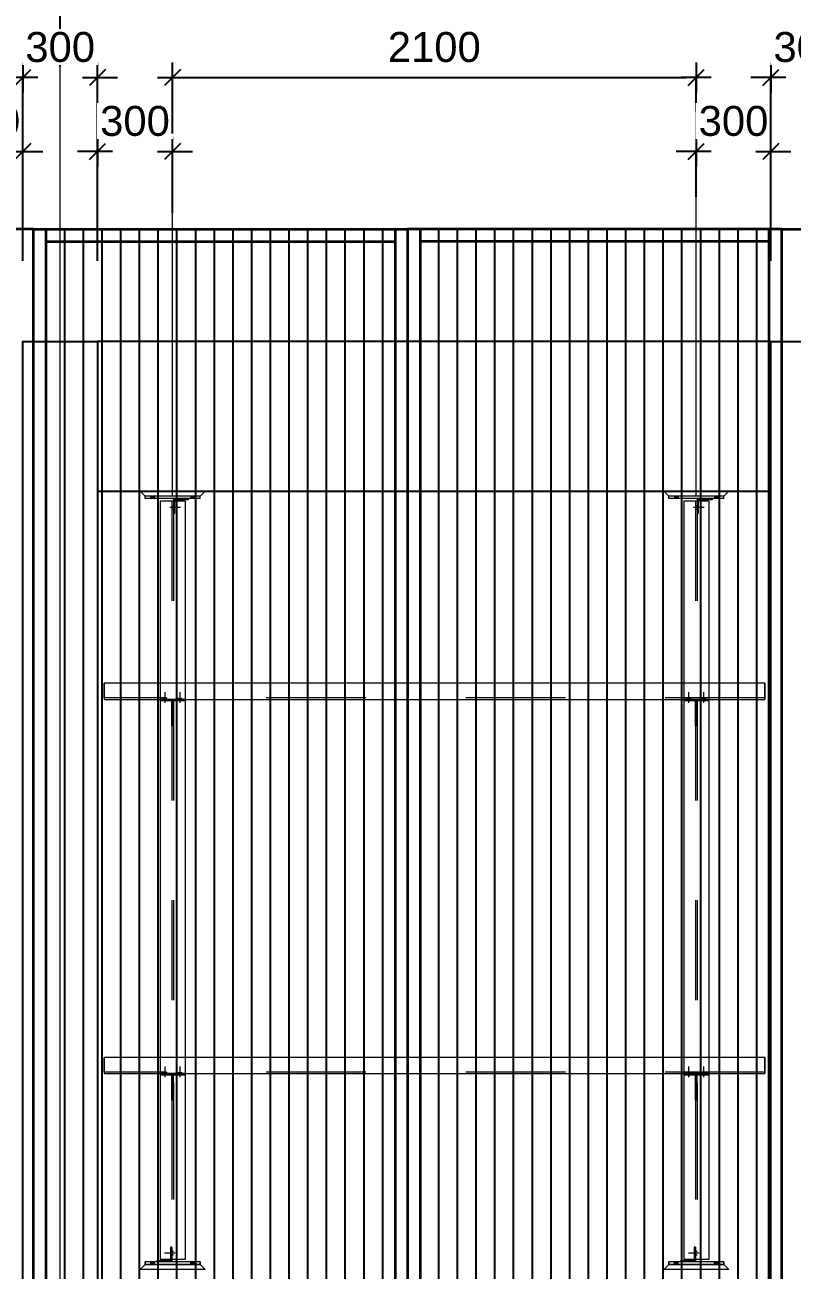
# Model space of a CAD drawing. Header units: millimetres. Extents: x 652937 to 1670132, y 1473552 to 2851037.
# Drawn here: x 663462.441 to 663465.518, y 1524564.286 to 1524569.277 of the extents above; entities that cross this region are included whole.
import ezdxf

# ---------------------------------------------------------------- set-up
doc = ezdxf.new("R2010")
doc.units = ezdxf.units.MM
for name, pattern in [('Grid Line', [22.225, 12.7, -3.175, 3.175, -3.175]), ('HIDDEN', [0.375, 0.25, -0.125]), ('XKITLINE00', [0]), ('XKITLINE02', [4, 2, -2])]:
    doc.linetypes.add(name, pattern=pattern)
doc.layers.add('000 - 0_HIDE_OBJ_FRAMING_DEF_SUB', color=7, linetype='Continuous', plot=False)
for name, color, linetype, lineweight in [('A-GENM', 7, 'Continuous', 9), ('Bolt', 7, 'Continuous', 0), ('Part', 7, 'Continuous', 0), ('Z-030-M_GRID', 7, 'Continuous', 9)]:
    doc.layers.add(name, color=color, linetype=linetype, lineweight=lineweight)
doc.layers.add('S-DIM', color=7, linetype='Continuous')
doc.styles.add('Arial', font='arial.ttf')
doc.dimstyles.new('Dim 40 - Cen', dxfattribs={"dimscale": 0.04, "dimtxt": 3, "dimasz": 1, "dimexe": 0, "dimexo": 1, "dimgap": 1.5, "dimtad": 1, "dimdec": 0, "dimlfac": 1000, "dimzin": 1, "dimdsep": 46, "dimtxsty": 'Arial', "dimblk": 'CEN1', "dimcen": 0.09, "dimclrd": 7, "dimclre": 7, "dimclrt": 7, "dimadec": 0, "dimazin": 0, "dimtfac": 1, "dimtdec": 0, "dimtix": 1, "dimtofl": 0, "dimtmove": 2, "dimatfit": 3, "dimfxl": 1, "dimtfill": 1, "dimtolj": 1, "dimtzin": 0, "dimarcsym": 1})
doc.dimstyles.new('Dim 40 - End', dxfattribs={"dimscale": 0.04, "dimtxt": 3, "dimasz": 1, "dimexe": 0, "dimexo": 2.5, "dimgap": 1.5, "dimtad": 1, "dimdec": 0, "dimlfac": 1000, "dimzin": 1, "dimdsep": 46, "dimtxsty": 'Arial', "dimblk": 'END', "dimcen": 0.09, "dimclrd": 7, "dimclre": 7, "dimclrt": 7, "dimadec": 0, "dimazin": 0, "dimtfac": 1, "dimtdec": 0, "dimtix": 1, "dimtofl": 0, "dimtmove": 2, "dimatfit": 3, "dimfxl": 1, "dimtfill": 1, "dimtfillclr": 256, "dimtolj": 1, "dimtzin": 0, "dimarcsym": 0})

# ---------------------------------------------------------------- blocks, each defined once
blk = doc.blocks.new('GM_Louver Grill Vertical Z1 - Z Profile-V69-ENT 3 ELE-1 Sheet')
at = {"layer": '000 - 0_HIDE_OBJ_FRAMING_DEF_SUB', "color": 7}
blk.add_line((1605284.3, 105925), (1605284.3, 114870), dxfattribs=at)
blk = doc.blocks.new('E1')
at = {"layer": '000 - 0_HIDE_OBJ_FRAMING_DEF_SUB', "color": 7, "lineweight": 35}
for p, q in [((1604009.3, 105925), (1604009.3, 114870)), ((1605409.3, 114870), (1605409.3, 105925)), ((1605509.3, 114870), (1605509.3, 105925)), ((1606909.3, 105925), (1606909.3, 114870)), ((1604009.3, 114820), (1605409.3, 114820)), ((1606909.3, 114820), (1605509.3, 114820))]:
    blk.add_line(p, q, dxfattribs=at)
for points in [[(1603959.3, 114870), (1602459.3, 114870), (1602459.3, 105925), (1603959.3, 105925)], [(1603959.3, 114870), (1605459.3, 114870), (1605459.3, 105925), (1603959.3, 105925)], [(1606959.3, 114870), (1605459.3, 114870), (1605459.3, 105925), (1606959.3, 105925)], [(1606959.3, 114870), (1608459.3, 114870), (1608459.3, 105925), (1606959.3, 105925)]]:
    blk.add_lwpolyline(points, close=True, dxfattribs=at)
at = {"layer": 'A-GENM', "color": 7}
for p in [(-1200, 0), (-1125, 0), (-1050, 0), (-975, 0), (-900, 0), (-825, 0), (-750, 0), (-675, 0), (-600, 0), (-525, 0), (-450, 0), (-375, 0), (-300, 0), (-225, 0), (-150, 0), (-75, 0), (0, 0), (75, 0), (300, 0), (375, 0), (450, 0), (525, 0), (600, 0), (675, 0), (750, 0), (825, 0), (900, 0), (975, 0), (1050, 0), (1125, 0), (1200, 0), (1275, 0), (1350, 0), (1425, 0), (1500, 0), (1575, 0)]:
    blk.add_blockref('GM_Louver Grill Vertical Z1 - Z Profile-V69-ENT 3 ELE-1 Sheet', p, dxfattribs=at)
blk = doc.blocks.new('CEN1')
at = {"color": 7}
for p, q in [((0, 1.5), (0, -1.5)), ((1.5, 0), (-1.5, 0))]:
    blk.add_line(p, q, dxfattribs=at)
blk.add_circle((0, 0), 0.75, dxfattribs=at)
blk = doc.blocks.new('*D216')
at = {"color": 7, "lineweight": -2, "transparency": 16777216}
for p, q in [((663460.528, 1524569.1103), (663460.528, 1524569.4176)), ((663460.568, 1524569.4176), (663462.543, 1524569.4176)), ((663462.583, 1524569.1103), (663462.583, 1524569.4176))]:
    blk.add_line(p, q, dxfattribs=at)
at = {"layer": 'Defpoints', "color": 7, "transparency": 16777216}
for p in [(663462.583, 1524569.4176), (663460.528, 1524569.0703), (663462.583, 1524569.0703)]:
    blk.add_point(p, dxfattribs=at)
at = {"color": 7, "lineweight": -2, "transparency": 16777216, "xscale": 0.04, "yscale": 0.04, "zscale": 0.04, "rotation": 180}
blk.add_blockref('CEN1', (663460.528, 1524569.4176), dxfattribs=at)
at = {"color": 7, "lineweight": -2, "transparency": 16777216, "xscale": 0.04, "yscale": 0.04, "zscale": 0.04}
blk.add_blockref('CEN1', (663462.583, 1524569.4176), dxfattribs=at)
at = {"color": 7, "transparency": 16777216, "insert": (663461.5555, 1524569.5389), "char_height": 0.12, "attachment_point": 5, "style": 'Arial', "bg_fill": 3, "box_fill_scale": 1.1, "bg_fill_color": 256, "bg_fill_true_color": 13158600, "bg_fill_transparency": 0}
blk.add_mtext('\\A1;2055', dxfattribs=at)
blk = doc.blocks.new('*D217')
at = {"color": 7, "lineweight": -2, "transparency": 16777216}
for p, q in [((663462.583, 1524569.1103), (663462.583, 1524569.4176)), ((663462.623, 1524569.4176), (663465.543, 1524569.4176)), ((663465.583, 1524569.1562), (663465.583, 1524569.4176))]:
    blk.add_line(p, q, dxfattribs=at)
at = {"layer": 'Defpoints', "color": 7, "transparency": 16777216}
for p in [(663465.583, 1524569.4176), (663465.583, 1524569.1162), (663462.583, 1524569.0703)]:
    blk.add_point(p, dxfattribs=at)
at = {"color": 7, "lineweight": -2, "transparency": 16777216, "xscale": 0.04, "yscale": 0.04, "zscale": 0.04, "rotation": 180}
blk.add_blockref('CEN1', (663462.583, 1524569.4176), dxfattribs=at)
at = {"color": 7, "lineweight": -2, "transparency": 16777216, "xscale": 0.04, "yscale": 0.04, "zscale": 0.04}
blk.add_blockref('CEN1', (663465.583, 1524569.4176), dxfattribs=at)
at = {"color": 7, "transparency": 16777216, "insert": (663464.083, 1524569.5389), "char_height": 0.12, "attachment_point": 5, "style": 'Arial', "bg_fill": 3, "box_fill_scale": 1.1, "bg_fill_color": 256, "bg_fill_true_color": 13158600, "bg_fill_transparency": 0}
blk.add_mtext('\\A1;3000', dxfattribs=at)
blk = doc.blocks.new('END')
at = {"color": 7}
for p, q in [((0, 1.5), (0, -1.5)), ((1.5, 0), (-1.5, 0)), ((-0.8, -0.8), (0.8, 0.8))]:
    blk.add_line(p, q, dxfattribs=at)
blk = doc.blocks.new('*D238')
at = {"layer": 'Defpoints', "color": 7, "transparency": 16777216}
for p in [(663462.433, 1524568.7696), (663462.133, 1524568.606), (663462.433, 1524568.2311)]:
    blk.add_point(p, dxfattribs=at)
at = {"layer": 'S-DIM', "color": 7, "lineweight": -2, "transparency": 16777216}
for p, q in [((663462.093, 1524568.7696), (663462.053, 1524568.7696)), ((663462.133, 1524568.706), (663462.133, 1524568.7696)), ((663462.433, 1524568.3311), (663462.433, 1524568.7696)), ((663462.473, 1524568.7696), (663462.513, 1524568.7696))]:
    blk.add_line(p, q, dxfattribs=at)
at = {"layer": 'S-DIM', "color": 7, "lineweight": -2, "transparency": 16777216, "xscale": 0.04, "yscale": 0.04, "zscale": 0.04}
blk.add_blockref('END', (663462.133, 1524568.7696), dxfattribs=at)
at = {"layer": 'S-DIM', "color": 7, "lineweight": -2, "transparency": 16777216, "xscale": 0.04, "yscale": 0.04, "zscale": 0.04, "rotation": 180}
blk.add_blockref('END', (663462.433, 1524568.7696), dxfattribs=at)
at = {"layer": 'S-DIM', "color": 7, "transparency": 16777216, "insert": (663462.283, 1524568.8909), "char_height": 0.12, "attachment_point": 5, "style": 'Arial', "bg_fill": 3, "box_fill_scale": 1.1, "bg_fill_color": 256, "bg_fill_true_color": 13158600, "bg_fill_transparency": 0}
blk.add_mtext('\\A1;300', dxfattribs=at)
blk = doc.blocks.new('*D239')
at = {"layer": 'Defpoints', "color": 7, "transparency": 16777216}
for p in [(663462.733, 1524569.0659), (663462.433, 1524568.5273), (663462.733, 1524568.5273)]:
    blk.add_point(p, dxfattribs=at)
at = {"layer": 'S-DIM', "color": 7, "lineweight": -2, "transparency": 16777216}
for p, q in [((663462.393, 1524569.0659), (663462.353, 1524569.0659)), ((663462.433, 1524568.6273), (663462.433, 1524569.0659)), ((663462.733, 1524568.6273), (663462.733, 1524569.0659)), ((663462.773, 1524569.0659), (663462.813, 1524569.0659))]:
    blk.add_line(p, q, dxfattribs=at)
at = {"layer": 'S-DIM', "color": 7, "lineweight": -2, "transparency": 16777216, "xscale": 0.04, "yscale": 0.04, "zscale": 0.04}
blk.add_blockref('END', (663462.433, 1524569.0659), dxfattribs=at)
at = {"layer": 'S-DIM', "color": 7, "lineweight": -2, "transparency": 16777216, "xscale": 0.04, "yscale": 0.04, "zscale": 0.04, "rotation": 180}
blk.add_blockref('END', (663462.733, 1524569.0659), dxfattribs=at)
at = {"layer": 'S-DIM', "color": 7, "transparency": 16777216, "insert": (663462.583, 1524569.1872), "char_height": 0.12, "attachment_point": 5, "style": 'Arial', "bg_fill": 3, "box_fill_scale": 1.1, "bg_fill_color": 256, "bg_fill_true_color": 13158600, "bg_fill_transparency": 0}
blk.add_mtext('\\A1;300', dxfattribs=at)
blk = doc.blocks.new('*D240')
at = {"layer": 'Defpoints', "color": 7, "transparency": 16777216}
for p in [(663463.033, 1524568.7696), (663463.033, 1524568.4237), (663462.733, 1524568.2311)]:
    blk.add_point(p, dxfattribs=at)
at = {"layer": 'S-DIM', "color": 7, "lineweight": -2, "transparency": 16777216}
for p, q in [((663462.693, 1524568.7696), (663462.653, 1524568.7696)), ((663462.733, 1524568.3311), (663462.733, 1524568.7696)), ((663463.033, 1524568.5237), (663463.033, 1524568.7696)), ((663463.073, 1524568.7696), (663463.113, 1524568.7696))]:
    blk.add_line(p, q, dxfattribs=at)
at = {"layer": 'S-DIM', "color": 7, "lineweight": -2, "transparency": 16777216, "xscale": 0.04, "yscale": 0.04, "zscale": 0.04}
blk.add_blockref('END', (663462.733, 1524568.7696), dxfattribs=at)
at = {"layer": 'S-DIM', "color": 7, "lineweight": -2, "transparency": 16777216, "xscale": 0.04, "yscale": 0.04, "zscale": 0.04, "rotation": 180}
blk.add_blockref('END', (663463.033, 1524568.7696), dxfattribs=at)
at = {"layer": 'S-DIM', "color": 7, "transparency": 16777216, "insert": (663462.883, 1524568.8909), "char_height": 0.12, "attachment_point": 5, "style": 'Arial', "bg_fill": 3, "box_fill_scale": 1.1, "bg_fill_color": 256, "bg_fill_true_color": 13158600, "bg_fill_transparency": 0}
blk.add_mtext('\\A1;300', dxfattribs=at)
blk = doc.blocks.new('*D241')
at = {"layer": 'Defpoints', "color": 7, "transparency": 16777216}
for p in [(663465.133, 1524569.0659), (663465.133, 1524568.8288), (663463.033, 1524568.741)]:
    blk.add_point(p, dxfattribs=at)
at = {"layer": 'S-DIM', "color": 7, "lineweight": -2, "transparency": 16777216}
for p, q in [((663463.033, 1524568.841), (663463.033, 1524569.0659)), ((663463.073, 1524569.0659), (663465.093, 1524569.0659)), ((663465.133, 1524568.9288), (663465.133, 1524569.0659))]:
    blk.add_line(p, q, dxfattribs=at)
at = {"layer": 'S-DIM', "color": 7, "lineweight": -2, "transparency": 16777216, "xscale": 0.04, "yscale": 0.04, "zscale": 0.04, "rotation": 180}
blk.add_blockref('END', (663463.033, 1524569.0659), dxfattribs=at)
at = {"layer": 'S-DIM', "color": 7, "lineweight": -2, "transparency": 16777216, "xscale": 0.04, "yscale": 0.04, "zscale": 0.04}
blk.add_blockref('END', (663465.133, 1524569.0659), dxfattribs=at)
at = {"layer": 'S-DIM', "color": 7, "transparency": 16777216, "insert": (663464.083, 1524569.1871), "char_height": 0.12, "attachment_point": 5, "style": 'Arial', "bg_fill": 3, "box_fill_scale": 1.1, "bg_fill_color": 256, "bg_fill_true_color": 13158600, "bg_fill_transparency": 0}
blk.add_mtext('\\A1;2100', dxfattribs=at)
blk = doc.blocks.new('*D242')
at = {"layer": 'Defpoints', "color": 7, "transparency": 16777216}
for p in [(663465.433, 1524568.7696), (663465.133, 1524568.4868), (663465.433, 1524568.2311)]:
    blk.add_point(p, dxfattribs=at)
at = {"layer": 'S-DIM', "color": 7, "lineweight": -2, "transparency": 16777216}
for p, q in [((663465.093, 1524568.7696), (663465.053, 1524568.7696)), ((663465.133, 1524568.5868), (663465.133, 1524568.7696)), ((663465.433, 1524568.3311), (663465.433, 1524568.7696)), ((663465.473, 1524568.7696), (663465.513, 1524568.7696))]:
    blk.add_line(p, q, dxfattribs=at)
at = {"layer": 'S-DIM', "color": 7, "lineweight": -2, "transparency": 16777216, "xscale": 0.04, "yscale": 0.04, "zscale": 0.04}
blk.add_blockref('END', (663465.133, 1524568.7696), dxfattribs=at)
at = {"layer": 'S-DIM', "color": 7, "lineweight": -2, "transparency": 16777216, "xscale": 0.04, "yscale": 0.04, "zscale": 0.04, "rotation": 180}
blk.add_blockref('END', (663465.433, 1524568.7696), dxfattribs=at)
at = {"layer": 'S-DIM', "color": 7, "transparency": 16777216, "insert": (663465.283, 1524568.8909), "char_height": 0.12, "attachment_point": 5, "style": 'Arial', "bg_fill": 3, "box_fill_scale": 1.1, "bg_fill_color": 256, "bg_fill_true_color": 13158600, "bg_fill_transparency": 0}
blk.add_mtext('\\A1;300', dxfattribs=at)
blk = doc.blocks.new('*D243')
at = {"layer": 'Defpoints', "color": 7, "transparency": 16777216}
for p in [(663465.733, 1524569.0659), (663465.433, 1524568.5273), (663465.733, 1524568.5273)]:
    blk.add_point(p, dxfattribs=at)
at = {"layer": 'S-DIM', "color": 7, "lineweight": -2, "transparency": 16777216}
for p, q in [((663465.393, 1524569.0659), (663465.353, 1524569.0659)), ((663465.433, 1524568.6273), (663465.433, 1524569.0659)), ((663465.733, 1524568.6273), (663465.733, 1524569.0659)), ((663465.773, 1524569.0659), (663465.813, 1524569.0659))]:
    blk.add_line(p, q, dxfattribs=at)
at = {"layer": 'S-DIM', "color": 7, "lineweight": -2, "transparency": 16777216, "xscale": 0.04, "yscale": 0.04, "zscale": 0.04}
blk.add_blockref('END', (663465.433, 1524569.0659), dxfattribs=at)
at = {"layer": 'S-DIM', "color": 7, "lineweight": -2, "transparency": 16777216, "xscale": 0.04, "yscale": 0.04, "zscale": 0.04, "rotation": 180}
blk.add_blockref('END', (663465.733, 1524569.0659), dxfattribs=at)
at = {"layer": 'S-DIM', "color": 7, "transparency": 16777216, "insert": (663465.583, 1524569.1872), "char_height": 0.12, "attachment_point": 5, "style": 'Arial', "bg_fill": 3, "box_fill_scale": 1.1, "bg_fill_color": 256, "bg_fill_true_color": 13158600, "bg_fill_transparency": 0}
blk.add_mtext('\\A1;300', dxfattribs=at)
blk = doc.blocks.new('*A18862956')
at = {"layer": 'Part', "color": 7, "linetype": 'XKITLINE00', "lineweight": 0}
for p, q in [((20.127148, 63), (20.227179, 62.9)), ((20.227349, 62.9), (20.12738, 63)), ((21.327349, 62.9), (20.227179, 62.9)), ((21.42738, 63), (21.327349, 62.9))]:
    blk.add_line(p, q, dxfattribs=at)
at = {"layer": 'Part', "color": 7, "linetype": 'XKITLINE02', "lineweight": 0}
for p, q in [((20.12738, 63), (20.127148, 63)), ((20.127148, 63), (21.42738, 63)), ((21.327179, 62.9), (21.427148, 63)), ((21.327349, 62.9), (21.327179, 62.9))]:
    blk.add_line(p, q, dxfattribs=at)
blk = doc.blocks.new('*A18872957')
at = {"layer": 'Bolt', "color": 7, "linetype": 'XKITLINE02', "lineweight": 0}
for p, q in [((20.722664, 62.675), (20.937264, 62.675)), ((20.762253, 62.64), (20.792253, 62.64)), ((20.762275, 62.71), (20.792275, 62.71)), ((20.792234, 62.64), (20.817234, 62.64)), ((20.792294, 62.71), (20.817294, 62.71))]:
    blk.add_line(p, q, dxfattribs=at)
blk = doc.blocks.new('*A18882958')
at = {"layer": 'Part', "color": 7, "linetype": 'XKITLINE00', "lineweight": 0}
for p, q in [((20.227179, 62.85), (20.227179, 62.9)), ((21.327349, 62.9), (20.227179, 62.9)), ((20.227349, 62.85), (20.227349, 62.9)), ((21.327349, 62.85), (21.327349, 62.9)), ((21.327349, 62.85), (20.227179, 62.85))]:
    blk.add_line(p, q, dxfattribs=at)
at = {"layer": 'Part', "color": 7, "linetype": 'XKITLINE02', "lineweight": 0}
blk.add_line((21.327179, 62.85), (21.327179, 62.9), dxfattribs=at)
blk = doc.blocks.new('*A18892959')
at = {"layer": 'Part', "color": 7, "linetype": 'XKITLINE00', "lineweight": 0}
for p, q in [((20.792217, 62.85), (20.792217, 62.8)), ((20.79231, 62.85), (20.79231, 62.8)), ((20.81731, 62.825), (20.81731, 62.8)), ((21.09231, 62.825), (20.81731, 62.825)), ((21.09231, 62.825), (21.09231, 62.85))]:
    blk.add_line(p, q, dxfattribs=at)
at = {"layer": 'Part', "color": 7, "linetype": 'XKITLINE02', "lineweight": 0}
for p, q in [((21.09231, 62.85), (20.792217, 62.85)), ((20.792217, 62.8), (20.792217, 62.55)), ((20.79231, 62.8), (20.79231, 62.55)), ((20.81731, 62.825), (20.817217, 62.825)), ((20.817217, 62.825), (20.817217, 62.55)), ((20.81731, 62.825), (20.817217, 62.825)), ((20.81731, 62.8), (20.81731, 62.55)), ((21.092217, 62.85), (21.092217, 62.825)), ((20.81731, 62.55), (20.792217, 62.55))]:
    blk.add_line(p, q, dxfattribs=at)
blk = doc.blocks.new('*A18902960')
at = {"layer": 'Bolt'}
for points in [[(20.412, 62.9), (20.412, 62.85), (20.342, 62.85), (20.342, 62.9)], [(21.212, 62.9), (21.212, 62.85), (21.142, 62.85), (21.142, 62.9)]]:
    blk.add_hatch(color=7, dxfattribs=at).paths.add_polyline_path(points, flags=17)
at = {"layer": 'Bolt', "color": 7, "linetype": 'XKITLINE00', "lineweight": 0}
for p, q in [((20.342, 62.9), (20.342, 62.85)), ((20.377, 62.9), (20.377, 62.85)), ((20.412, 62.9), (20.412, 62.85)), ((21.142, 62.9), (21.142, 62.85)), ((21.177, 62.9), (21.177, 62.85)), ((21.212, 62.9), (21.212, 62.85))]:
    blk.add_line(p, q, dxfattribs=at)
blk = doc.blocks.new('*A18912961')
at = {"layer": 'Part', "color": 7, "linetype": 'XKITLINE00', "lineweight": 0}
for p, q in [((20.527349, 58.825), (20.527349, 58.795)), ((20.527349, 58.795), (20.527535, 58.795)), ((21.027535, 58.795), (20.527349, 58.795)), ((20.527535, 58.825), (20.527535, 58.795)), ((21.027535, 58.795), (21.027535, 58.825))]:
    blk.add_line(p, q, dxfattribs=at)
at = {"layer": 'Part', "color": 7, "linetype": 'XKITLINE02', "lineweight": 0}
for p, q in [((21.027535, 58.825), (20.527349, 58.825)), ((21.027349, 58.825), (21.027535, 58.825)), ((21.027349, 58.825), (21.027349, 58.795)), ((21.027349, 58.795), (21.027535, 58.795))]:
    blk.add_line(p, q, dxfattribs=at)
blk = doc.blocks.new('*A18922962')
at = {"layer": 'Bolt'}
for points in [[(20.592, 58.825), (20.592, 58.855), (20.662, 58.855), (20.662, 58.825)], [(20.592, 58.795), (20.592, 58.825), (20.662, 58.825), (20.662, 58.795)], [(20.892, 58.825), (20.892, 58.855), (20.962, 58.855), (20.962, 58.825)], [(20.892, 58.795), (20.892, 58.825), (20.962, 58.825), (20.962, 58.795)]]:
    blk.add_hatch(color=7, dxfattribs=at).paths.add_polyline_path(points, flags=17)
at = {"layer": 'Bolt', "color": 7, "linetype": 'XKITLINE00', "lineweight": 0}
for p, q in [((20.627, 58.755), (20.627, 58.97)), ((20.927, 58.755), (20.927, 58.97)), ((20.592, 58.825), (20.592, 58.855)), ((20.592, 58.795), (20.592, 58.825)), ((20.662, 58.825), (20.662, 58.855)), ((20.662, 58.795), (20.662, 58.825)), ((20.892, 58.825), (20.892, 58.855)), ((20.892, 58.795), (20.892, 58.825)), ((20.962, 58.825), (20.962, 58.855)), ((20.962, 58.795), (20.962, 58.825))]:
    blk.add_line(p, q, dxfattribs=at)
blk = doc.blocks.new('*A19082978')
at = {"layer": 'Part', "color": 7, "linetype": 'XKITLINE00', "lineweight": 0}
for p, q in [((10.02679, 58.825), (10.02679, 58.795)), ((10.02679, 58.795), (10.026977, 58.795)), ((10.526977, 58.795), (10.02679, 58.795)), ((10.026977, 58.825), (10.026977, 58.795)), ((10.526977, 58.795), (10.526977, 58.825))]:
    blk.add_line(p, q, dxfattribs=at)
at = {"layer": 'Part', "color": 7, "linetype": 'XKITLINE02', "lineweight": 0}
for p, q in [((10.526977, 58.825), (10.02679, 58.825)), ((10.52679, 58.825), (10.526977, 58.825)), ((10.52679, 58.825), (10.52679, 58.795)), ((10.52679, 58.795), (10.526977, 58.795))]:
    blk.add_line(p, q, dxfattribs=at)
blk = doc.blocks.new('*A19092979')
at = {"layer": 'Bolt'}
for points in [[(10.092, 58.825), (10.092, 58.855), (10.162, 58.855), (10.162, 58.825)], [(10.092, 58.795), (10.092, 58.825), (10.162, 58.825), (10.162, 58.795)], [(10.392, 58.825), (10.392, 58.855), (10.462, 58.855), (10.462, 58.825)], [(10.392, 58.795), (10.392, 58.825), (10.462, 58.825), (10.462, 58.795)]]:
    blk.add_hatch(color=7, dxfattribs=at).paths.add_polyline_path(points, flags=17)
at = {"layer": 'Bolt', "color": 7, "linetype": 'XKITLINE00', "lineweight": 0}
for p, q in [((10.127, 58.755), (10.127, 58.97)), ((10.427, 58.755), (10.427, 58.97)), ((10.092, 58.825), (10.092, 58.855)), ((10.092, 58.795), (10.092, 58.825)), ((10.162, 58.825), (10.162, 58.855)), ((10.162, 58.795), (10.162, 58.825)), ((10.392, 58.825), (10.392, 58.855)), ((10.392, 58.795), (10.392, 58.825)), ((10.462, 58.825), (10.462, 58.855)), ((10.462, 58.795), (10.462, 58.825))]:
    blk.add_line(p, q, dxfattribs=at)
blk = doc.blocks.new('*A19102980')
at = {"layer": 'Part', "color": 7, "linetype": 'XKITLINE00', "lineweight": 0}
for p, q in [((9.626589, 63), (9.72662, 62.9)), ((9.726791, 62.9), (9.626822, 63)), ((10.82679, 62.9), (9.72662, 62.9)), ((10.926821, 63), (10.82679, 62.9))]:
    blk.add_line(p, q, dxfattribs=at)
at = {"layer": 'Part', "color": 7, "linetype": 'XKITLINE02', "lineweight": 0}
for p, q in [((9.626822, 63), (9.626589, 63)), ((9.626589, 63), (10.926821, 63)), ((10.82662, 62.9), (10.926589, 63)), ((10.82679, 62.9), (10.82662, 62.9))]:
    blk.add_line(p, q, dxfattribs=at)
blk = doc.blocks.new('*A19112981')
at = {"layer": 'Bolt', "color": 7, "linetype": 'XKITLINE02', "lineweight": 0}
for p, q in [((10.222105, 62.675), (10.436705, 62.675)), ((10.261694, 62.64), (10.291694, 62.64)), ((10.261716, 62.71), (10.291716, 62.71)), ((10.291675, 62.64), (10.316675, 62.64)), ((10.291735, 62.71), (10.316735, 62.71))]:
    blk.add_line(p, q, dxfattribs=at)
blk = doc.blocks.new('*A19122982')
at = {"layer": 'Part', "color": 7, "linetype": 'XKITLINE00', "lineweight": 0}
for p, q in [((9.72662, 62.85), (9.72662, 62.9)), ((10.82679, 62.9), (9.72662, 62.9)), ((9.726791, 62.85), (9.726791, 62.9)), ((10.82679, 62.85), (10.82679, 62.9)), ((10.82679, 62.85), (9.72662, 62.85))]:
    blk.add_line(p, q, dxfattribs=at)
at = {"layer": 'Part', "color": 7, "linetype": 'XKITLINE02', "lineweight": 0}
blk.add_line((10.82662, 62.85), (10.82662, 62.9), dxfattribs=at)
blk = doc.blocks.new('*A19132983')
at = {"layer": 'Part', "color": 7, "linetype": 'XKITLINE00', "lineweight": 0}
for p, q in [((10.291659, 62.85), (10.291659, 62.8)), ((10.291752, 62.85), (10.291752, 62.8)), ((10.316752, 62.825), (10.316752, 62.8)), ((10.591752, 62.825), (10.316752, 62.825)), ((10.591752, 62.825), (10.591752, 62.85))]:
    blk.add_line(p, q, dxfattribs=at)
at = {"layer": 'Part', "color": 7, "linetype": 'XKITLINE02', "lineweight": 0}
for p, q in [((10.591752, 62.85), (10.291659, 62.85)), ((10.291659, 62.8), (10.291659, 62.55)), ((10.291752, 62.8), (10.291752, 62.55)), ((10.316752, 62.825), (10.316659, 62.825)), ((10.316659, 62.825), (10.316659, 62.55)), ((10.316752, 62.825), (10.316659, 62.825)), ((10.316752, 62.8), (10.316752, 62.55)), ((10.591659, 62.85), (10.591659, 62.825)), ((10.316752, 62.55), (10.291659, 62.55))]:
    blk.add_line(p, q, dxfattribs=at)
blk = doc.blocks.new('*A19142984')
at = {"layer": 'Bolt'}
for points in [[(9.912, 62.9), (9.912, 62.85), (9.842, 62.85), (9.842, 62.9)], [(10.712, 62.9), (10.712, 62.85), (10.642, 62.85), (10.642, 62.9)]]:
    blk.add_hatch(color=7, dxfattribs=at).paths.add_polyline_path(points, flags=17)
at = {"layer": 'Bolt', "color": 7, "linetype": 'XKITLINE00', "lineweight": 0}
for p, q in [((9.842, 62.9), (9.842, 62.85)), ((9.877, 62.9), (9.877, 62.85)), ((9.912, 62.9), (9.912, 62.85)), ((10.642, 62.9), (10.642, 62.85)), ((10.677, 62.9), (10.677, 62.85)), ((10.712, 62.9), (10.712, 62.85))]:
    blk.add_line(p, q, dxfattribs=at)
blk = doc.blocks.new('*A19543024')
at = {"layer": 'Part', "color": 7, "linetype": 'XKITLINE00', "lineweight": 0}
for p, q in [((21.027341, 62.8), (20.527186, 62.8)), ((20.527199, 62.8), (20.527199, 59.15)), ((20.527341, 62.8), (20.527341, 59.15)), ((21.027341, 62.8), (21.027341, 59.15)), ((20.527199, 58.825), (20.527199, 51.65)), ((20.527341, 58.825), (20.527341, 51.65)), ((21.027341, 58.795), (21.027341, 51.65)), ((20.527199, 51.325), (20.527199, 47.6)), ((20.527341, 51.325), (20.527341, 47.6)), ((21.027341, 51.295), (21.027341, 47.6)), ((21.027341, 47.6), (20.527186, 47.6))]:
    blk.add_line(p, q, dxfattribs=at)
at = {"layer": 'Part', "color": 7, "linetype": 'XKITLINE02', "lineweight": 0}
for p, q in [((20.527186, 62.8), (20.527186, 47.6)), ((20.527329, 62.8), (20.527329, 47.6)), ((20.762199, 62.8), (20.762199, 47.6)), ((20.762329, 62.8), (20.762329, 47.6)), ((20.792199, 62.8), (20.792199, 47.6)), ((20.792329, 62.8), (20.792329, 47.6)), ((21.027186, 62.8), (21.027186, 47.6)), ((21.027199, 62.8), (21.027199, 47.6)), ((21.027329, 62.8), (21.027329, 47.6)), ((20.527199, 59.15), (20.527199, 58.825)), ((20.527341, 59.15), (20.527341, 58.825)), ((21.027341, 59.15), (21.027341, 58.795)), ((20.527199, 51.65), (20.527199, 51.325)), ((20.527341, 51.65), (20.527341, 51.325)), ((21.027341, 51.65), (21.027341, 51.295))]:
    blk.add_line(p, q, dxfattribs=at)
blk = doc.blocks.new('*A19553025')
at = {"layer": 'Part', "color": 7, "linetype": 'XKITLINE00', "lineweight": 0}
for p, q in [((8.901808, 51.65), (8.901819, 51.65)), ((8.901966, 51.65), (8.901819, 51.65)), ((8.901819, 51.65), (8.901819, 51.355)), ((22.152741, 51.65), (8.901956, 51.65)), ((8.901966, 51.65), (8.901966, 51.325)), ((22.152731, 51.65), (22.152741, 51.65)), ((22.152741, 51.65), (22.152741, 51.325)), ((8.901808, 51.355), (8.901808, 51.325)), ((8.901966, 51.325), (8.901808, 51.325)), ((8.901808, 51.325), (22.152741, 51.325)), ((8.901819, 51.355), (8.901966, 51.355)), ((8.901819, 51.355), (8.901956, 51.355))]:
    blk.add_line(p, q, dxfattribs=at)
at = {"layer": 'Part', "color": 7, "linetype": 'XKITLINE02', "lineweight": 0}
for p, q in [((8.901808, 51.65), (8.901808, 51.355)), ((8.901819, 51.65), (8.901808, 51.65)), ((8.901956, 51.355), (8.901956, 51.65)), ((22.152584, 51.325), (22.152584, 51.65)), ((22.152584, 51.65), (22.152594, 51.65)), ((22.152594, 51.65), (22.152594, 51.355)), ((22.152731, 51.355), (22.152731, 51.65)), ((22.152731, 51.355), (8.901956, 51.355)), ((22.152741, 51.325), (22.152584, 51.325)), ((22.152594, 51.355), (22.152731, 51.355))]:
    blk.add_line(p, q, dxfattribs=at)
blk = doc.blocks.new('*A19603030')
at = {"layer": 'Part', "color": 7, "linetype": 'XKITLINE00', "lineweight": 0}
for p, q in [((20.527349, 51.325), (20.527349, 51.295)), ((20.527349, 51.295), (20.527535, 51.295)), ((21.027535, 51.295), (20.527349, 51.295)), ((20.527535, 51.325), (20.527535, 51.295)), ((21.027535, 51.295), (21.027535, 51.325))]:
    blk.add_line(p, q, dxfattribs=at)
at = {"layer": 'Part', "color": 7, "linetype": 'XKITLINE02', "lineweight": 0}
for p, q in [((21.027535, 51.325), (20.527349, 51.325)), ((21.027349, 51.325), (21.027535, 51.325)), ((21.027349, 51.325), (21.027349, 51.295)), ((21.027349, 51.295), (21.027535, 51.295))]:
    blk.add_line(p, q, dxfattribs=at)
blk = doc.blocks.new('*A19613031')
at = {"layer": 'Part', "color": 7, "linetype": 'XKITLINE00', "lineweight": 0}
for p, q in [((20.762349, 51.295), (20.762349, 50.795)), ((20.762535, 51.145), (20.762535, 51.295)), ((20.792535, 51.295), (20.762535, 51.295)), ((20.792535, 51.145), (20.792535, 51.295)), ((20.762396, 50.795), (20.762535, 51.145)), ((20.762535, 51.145), (20.792535, 51.145)), ((20.792535, 51.145), (20.792396, 50.795)), ((20.762349, 50.795), (20.762396, 50.795)), ((20.792396, 50.795), (20.762396, 50.795))]:
    blk.add_line(p, q, dxfattribs=at)
at = {"layer": 'Part', "color": 7, "linetype": 'XKITLINE02', "lineweight": 0}
for p, q in [((20.762535, 51.295), (20.762349, 51.295)), ((20.762535, 51.295), (20.762349, 51.295)), ((20.792349, 50.795), (20.792349, 51.295)), ((20.762396, 50.795), (20.762349, 50.795))]:
    blk.add_line(p, q, dxfattribs=at)
blk = doc.blocks.new('*A19623032')
at = {"layer": 'Bolt'}
for points in [[(20.592, 51.325), (20.592, 51.355), (20.662, 51.355), (20.662, 51.325)], [(20.592, 51.295), (20.592, 51.325), (20.662, 51.325), (20.662, 51.295)], [(20.892, 51.325), (20.892, 51.355), (20.962, 51.355), (20.962, 51.325)], [(20.892, 51.295), (20.892, 51.325), (20.962, 51.325), (20.962, 51.295)]]:
    blk.add_hatch(color=7, dxfattribs=at).paths.add_polyline_path(points, flags=17)
at = {"layer": 'Bolt', "color": 7, "linetype": 'XKITLINE00', "lineweight": 0}
for p, q in [((20.627, 51.255), (20.627, 51.47)), ((20.927, 51.255), (20.927, 51.47)), ((20.592, 51.325), (20.592, 51.355)), ((20.592, 51.295), (20.592, 51.325)), ((20.662, 51.325), (20.662, 51.355)), ((20.662, 51.295), (20.662, 51.325)), ((20.892, 51.325), (20.892, 51.355)), ((20.892, 51.295), (20.892, 51.325)), ((20.962, 51.325), (20.962, 51.355)), ((20.962, 51.295), (20.962, 51.325))]:
    blk.add_line(p, q, dxfattribs=at)
blk = doc.blocks.new('*A19633033')
at = {"layer": 'Part', "color": 7, "linetype": 'XKITLINE00', "lineweight": 0}
for p, q in [((20.762349, 58.795), (20.762349, 58.295)), ((20.762396, 58.295), (20.762535, 58.645)), ((20.762535, 58.645), (20.762535, 58.795)), ((20.792535, 58.795), (20.762535, 58.795)), ((20.762535, 58.645), (20.792535, 58.645)), ((20.792535, 58.645), (20.792396, 58.295)), ((20.792535, 58.645), (20.792535, 58.795)), ((20.762349, 58.295), (20.762396, 58.295)), ((20.792396, 58.295), (20.762396, 58.295))]:
    blk.add_line(p, q, dxfattribs=at)
at = {"layer": 'Part', "color": 7, "linetype": 'XKITLINE02', "lineweight": 0}
for p, q in [((20.762535, 58.795), (20.762349, 58.795)), ((20.762535, 58.795), (20.762349, 58.795)), ((20.792349, 58.295), (20.792349, 58.795)), ((20.762396, 58.295), (20.762349, 58.295))]:
    blk.add_line(p, q, dxfattribs=at)
blk = doc.blocks.new('*A19673037')
at = {"layer": 'Part', "color": 7, "linetype": 'XKITLINE00', "lineweight": 0}
for p, q in [((10.526783, 62.8), (10.026628, 62.8)), ((10.02664, 62.8), (10.02664, 59.15)), ((10.026783, 62.8), (10.026783, 59.15)), ((10.526783, 62.8), (10.526783, 59.15)), ((10.02664, 58.825), (10.02664, 51.65)), ((10.026783, 58.825), (10.026783, 51.65)), ((10.526783, 58.795), (10.526783, 51.65)), ((10.02664, 51.325), (10.02664, 47.6)), ((10.026783, 51.325), (10.026783, 47.6)), ((10.526783, 51.295), (10.526783, 47.6)), ((10.526783, 47.6), (10.026628, 47.6))]:
    blk.add_line(p, q, dxfattribs=at)
at = {"layer": 'Part', "color": 7, "linetype": 'XKITLINE02', "lineweight": 0}
for p, q in [((10.026628, 62.8), (10.026628, 47.6)), ((10.02677, 62.8), (10.02677, 47.6)), ((10.26164, 62.8), (10.26164, 47.6)), ((10.26177, 62.8), (10.26177, 47.6)), ((10.29164, 62.8), (10.29164, 47.6)), ((10.29177, 62.8), (10.29177, 47.6)), ((10.526628, 62.8), (10.526628, 47.6)), ((10.52664, 62.8), (10.52664, 47.6)), ((10.52677, 62.8), (10.52677, 47.6)), ((10.02664, 59.15), (10.02664, 58.825)), ((10.026783, 59.15), (10.026783, 58.825)), ((10.526783, 59.15), (10.526783, 58.795)), ((10.02664, 51.65), (10.02664, 51.325)), ((10.026783, 51.65), (10.026783, 51.325)), ((10.526783, 51.65), (10.526783, 51.295))]:
    blk.add_line(p, q, dxfattribs=at)
blk = doc.blocks.new('*A19723042')
at = {"layer": 'Part', "color": 7, "linetype": 'XKITLINE00', "lineweight": 0}
for p, q in [((10.02679, 51.325), (10.02679, 51.295)), ((10.02679, 51.295), (10.026977, 51.295)), ((10.526977, 51.295), (10.02679, 51.295)), ((10.026977, 51.325), (10.026977, 51.295)), ((10.526977, 51.295), (10.526977, 51.325))]:
    blk.add_line(p, q, dxfattribs=at)
at = {"layer": 'Part', "color": 7, "linetype": 'XKITLINE02', "lineweight": 0}
for p, q in [((10.526977, 51.325), (10.02679, 51.325)), ((10.52679, 51.325), (10.526977, 51.325)), ((10.52679, 51.325), (10.52679, 51.295)), ((10.52679, 51.295), (10.526977, 51.295))]:
    blk.add_line(p, q, dxfattribs=at)
blk = doc.blocks.new('*A19733043')
at = {"layer": 'Part', "color": 7, "linetype": 'XKITLINE00', "lineweight": 0}
for p, q in [((10.26179, 51.295), (10.26179, 50.795)), ((10.261977, 51.145), (10.261977, 51.295)), ((10.291977, 51.295), (10.261977, 51.295)), ((10.291977, 51.145), (10.291977, 51.295)), ((10.261837, 50.795), (10.261977, 51.145)), ((10.261977, 51.145), (10.291977, 51.145)), ((10.291977, 51.145), (10.291837, 50.795)), ((10.26179, 50.795), (10.261837, 50.795)), ((10.291837, 50.795), (10.261837, 50.795))]:
    blk.add_line(p, q, dxfattribs=at)
at = {"layer": 'Part', "color": 7, "linetype": 'XKITLINE02', "lineweight": 0}
for p, q in [((10.261977, 51.295), (10.26179, 51.295)), ((10.261977, 51.295), (10.26179, 51.295)), ((10.29179, 50.795), (10.29179, 51.295)), ((10.261837, 50.795), (10.26179, 50.795))]:
    blk.add_line(p, q, dxfattribs=at)
blk = doc.blocks.new('*A19743044')
at = {"layer": 'Bolt'}
for points in [[(10.092, 51.325), (10.092, 51.355), (10.162, 51.355), (10.162, 51.325)], [(10.092, 51.295), (10.092, 51.325), (10.162, 51.325), (10.162, 51.295)], [(10.392, 51.325), (10.392, 51.355), (10.462, 51.355), (10.462, 51.325)], [(10.392, 51.295), (10.392, 51.325), (10.462, 51.325), (10.462, 51.295)]]:
    blk.add_hatch(color=7, dxfattribs=at).paths.add_polyline_path(points, flags=17)
at = {"layer": 'Bolt', "color": 7, "linetype": 'XKITLINE00', "lineweight": 0}
for p, q in [((10.127, 51.255), (10.127, 51.47)), ((10.427, 51.255), (10.427, 51.47)), ((10.092, 51.325), (10.092, 51.355)), ((10.092, 51.295), (10.092, 51.325)), ((10.162, 51.325), (10.162, 51.355)), ((10.162, 51.295), (10.162, 51.325)), ((10.392, 51.325), (10.392, 51.355)), ((10.392, 51.295), (10.392, 51.325)), ((10.462, 51.325), (10.462, 51.355)), ((10.462, 51.295), (10.462, 51.325))]:
    blk.add_line(p, q, dxfattribs=at)
blk = doc.blocks.new('*A19753045')
at = {"layer": 'Part', "color": 7, "linetype": 'XKITLINE00', "lineweight": 0}
for p, q in [((10.26179, 58.795), (10.26179, 58.295)), ((10.261837, 58.295), (10.261977, 58.645)), ((10.261977, 58.645), (10.261977, 58.795)), ((10.291977, 58.795), (10.261977, 58.795)), ((10.261977, 58.645), (10.291977, 58.645)), ((10.291977, 58.645), (10.291837, 58.295)), ((10.291977, 58.645), (10.291977, 58.795)), ((10.26179, 58.295), (10.261837, 58.295)), ((10.291837, 58.295), (10.261837, 58.295))]:
    blk.add_line(p, q, dxfattribs=at)
at = {"layer": 'Part', "color": 7, "linetype": 'XKITLINE02', "lineweight": 0}
for p, q in [((10.261977, 58.795), (10.26179, 58.795)), ((10.261977, 58.795), (10.26179, 58.795)), ((10.29179, 58.295), (10.29179, 58.795)), ((10.261837, 58.295), (10.26179, 58.295))]:
    blk.add_line(p, q, dxfattribs=at)
blk = doc.blocks.new('*A19813051')
at = {"layer": 'Part', "color": 7, "linetype": 'XKITLINE00', "lineweight": 0}
for p, q in [((8.901808, 59.15), (8.901819, 59.15)), ((8.901966, 59.15), (8.901819, 59.15)), ((8.901819, 59.15), (8.901819, 58.855)), ((22.152741, 59.15), (8.901956, 59.15)), ((8.901966, 59.15), (8.901966, 58.825)), ((22.152731, 59.15), (22.152741, 59.15)), ((22.152741, 59.15), (22.152741, 58.825)), ((8.901808, 58.855), (8.901808, 58.825)), ((8.901966, 58.825), (8.901808, 58.825)), ((8.901808, 58.825), (22.152741, 58.825)), ((8.901819, 58.855), (8.901966, 58.855)), ((8.901819, 58.855), (8.901956, 58.855))]:
    blk.add_line(p, q, dxfattribs=at)
at = {"layer": 'Part', "color": 7, "linetype": 'XKITLINE02', "lineweight": 0}
for p, q in [((8.901808, 59.15), (8.901808, 58.855)), ((8.901819, 59.15), (8.901808, 59.15)), ((8.901956, 58.855), (8.901956, 59.15)), ((22.152584, 58.825), (22.152584, 59.15)), ((22.152584, 59.15), (22.152594, 59.15)), ((22.152594, 59.15), (22.152594, 58.855)), ((22.152731, 58.855), (22.152731, 59.15)), ((22.152731, 58.855), (8.901956, 58.855)), ((22.152741, 58.825), (22.152584, 58.825)), ((22.152594, 58.855), (22.152731, 58.855))]:
    blk.add_line(p, q, dxfattribs=at)
blk = doc.blocks.new('*A22223292')
at = {"layer": 'Part', "color": 7, "linetype": 'XKITLINE00', "lineweight": 0}
for p, q in [((9.72662, 47.5), (9.626589, 47.4)), ((9.626822, 47.4), (9.726791, 47.5)), ((9.726791, 47.5), (9.72662, 47.5)), ((9.72662, 47.5), (10.82679, 47.5)), ((10.82679, 47.5), (10.926821, 47.4))]:
    blk.add_line(p, q, dxfattribs=at)
at = {"layer": 'Part', "color": 7, "linetype": 'XKITLINE02', "lineweight": 0}
for p, q in [((10.82662, 47.5), (10.926589, 47.4)), ((10.926821, 47.4), (9.626589, 47.4)), ((10.926589, 47.4), (10.926821, 47.4))]:
    blk.add_line(p, q, dxfattribs=at)
blk = doc.blocks.new('*A22233293')
at = {"layer": 'Bolt', "color": 7, "linetype": 'XKITLINE02', "lineweight": 0}
for p, q in [((10.331305, 47.725), (10.116705, 47.725)), ((10.261675, 47.76), (10.236675, 47.76)), ((10.261735, 47.69), (10.236735, 47.69)), ((10.291694, 47.76), (10.261694, 47.76)), ((10.291716, 47.69), (10.261716, 47.69))]:
    blk.add_line(p, q, dxfattribs=at)
blk = doc.blocks.new('*A22243294')
at = {"layer": 'Part', "color": 7, "linetype": 'XKITLINE00', "lineweight": 0}
for p, q in [((10.82679, 47.55), (9.72662, 47.55)), ((9.72662, 47.55), (9.72662, 47.5)), ((10.82679, 47.5), (9.72662, 47.5)), ((9.726791, 47.5), (9.726791, 47.55)), ((10.82679, 47.55), (10.82679, 47.5))]:
    blk.add_line(p, q, dxfattribs=at)
at = {"layer": 'Part', "color": 7, "linetype": 'XKITLINE02', "lineweight": 0}
blk.add_line((10.82662, 47.5), (10.82662, 47.55), dxfattribs=at)
blk = doc.blocks.new('*A22253295')
at = {"layer": 'Part', "color": 7, "linetype": 'XKITLINE02', "lineweight": 0}
for p, q in [((10.261752, 47.85), (10.236659, 47.85)), ((10.236659, 47.85), (10.236659, 47.6)), ((10.236752, 47.85), (10.236752, 47.6)), ((10.261659, 47.55), (10.261659, 47.85)), ((10.261752, 47.85), (10.261752, 47.6)), ((9.961659, 47.575), (9.961752, 47.575)), ((9.961752, 47.575), (9.961659, 47.575)), ((10.261752, 47.55), (9.961659, 47.55))]:
    blk.add_line(p, q, dxfattribs=at)
at = {"layer": 'Part', "color": 7, "linetype": 'XKITLINE00', "lineweight": 0}
for p, q in [((9.961659, 47.575), (9.961659, 47.55)), ((10.236752, 47.575), (9.961752, 47.575)), ((9.961752, 47.575), (9.961752, 47.55)), ((10.236659, 47.6), (10.236659, 47.575)), ((10.236752, 47.6), (10.236752, 47.575)), ((10.261752, 47.6), (10.261752, 47.55))]:
    blk.add_line(p, q, dxfattribs=at)
blk = doc.blocks.new('*A22263296')
at = {"layer": 'Bolt'}
for points in [[(9.912, 47.55), (9.912, 47.5), (9.842, 47.5), (9.842, 47.55)], [(10.712, 47.55), (10.712, 47.5), (10.642, 47.5), (10.642, 47.55)]]:
    blk.add_hatch(color=7, dxfattribs=at).paths.add_polyline_path(points, flags=17)
at = {"layer": 'Bolt', "color": 7, "linetype": 'XKITLINE00', "lineweight": 0}
for p, q in [((9.842, 47.5), (9.842, 47.55)), ((9.877, 47.5), (9.877, 47.55)), ((9.912, 47.5), (9.912, 47.55)), ((10.642, 47.5), (10.642, 47.55)), ((10.677, 47.5), (10.677, 47.55)), ((10.712, 47.5), (10.712, 47.55))]:
    blk.add_line(p, q, dxfattribs=at)
blk = doc.blocks.new('*A22723342')
at = {"layer": 'Part', "color": 7, "linetype": 'XKITLINE00', "lineweight": 0}
for p, q in [((20.227179, 47.5), (20.127148, 47.4)), ((20.12738, 47.4), (20.227349, 47.5)), ((20.227349, 47.5), (20.227179, 47.5)), ((20.227179, 47.5), (21.327349, 47.5)), ((21.327349, 47.5), (21.42738, 47.4))]:
    blk.add_line(p, q, dxfattribs=at)
at = {"layer": 'Part', "color": 7, "linetype": 'XKITLINE02', "lineweight": 0}
for p, q in [((21.327179, 47.5), (21.427148, 47.4)), ((21.42738, 47.4), (20.127148, 47.4)), ((21.427148, 47.4), (21.42738, 47.4))]:
    blk.add_line(p, q, dxfattribs=at)
blk = doc.blocks.new('*A22733343')
at = {"layer": 'Bolt', "color": 7, "linetype": 'XKITLINE02', "lineweight": 0}
for p, q in [((20.831864, 47.725), (20.617264, 47.725)), ((20.762234, 47.76), (20.737234, 47.76)), ((20.762294, 47.69), (20.737294, 47.69)), ((20.792253, 47.76), (20.762253, 47.76)), ((20.792275, 47.69), (20.762275, 47.69))]:
    blk.add_line(p, q, dxfattribs=at)
blk = doc.blocks.new('*A22743344')
at = {"layer": 'Part', "color": 7, "linetype": 'XKITLINE00', "lineweight": 0}
for p, q in [((21.327349, 47.55), (20.227179, 47.55)), ((20.227179, 47.55), (20.227179, 47.5)), ((21.327349, 47.5), (20.227179, 47.5)), ((20.227349, 47.5), (20.227349, 47.55)), ((21.327349, 47.55), (21.327349, 47.5))]:
    blk.add_line(p, q, dxfattribs=at)
at = {"layer": 'Part', "color": 7, "linetype": 'XKITLINE02', "lineweight": 0}
blk.add_line((21.327179, 47.5), (21.327179, 47.55), dxfattribs=at)
blk = doc.blocks.new('*A22753345')
at = {"layer": 'Part', "color": 7, "linetype": 'XKITLINE02', "lineweight": 0}
for p, q in [((20.76231, 47.85), (20.737217, 47.85)), ((20.737217, 47.85), (20.737217, 47.6)), ((20.73731, 47.85), (20.73731, 47.6)), ((20.762217, 47.55), (20.762217, 47.85)), ((20.76231, 47.85), (20.76231, 47.6)), ((20.462217, 47.575), (20.46231, 47.575)), ((20.46231, 47.575), (20.462217, 47.575)), ((20.76231, 47.55), (20.462217, 47.55))]:
    blk.add_line(p, q, dxfattribs=at)
at = {"layer": 'Part', "color": 7, "linetype": 'XKITLINE00', "lineweight": 0}
for p, q in [((20.462217, 47.575), (20.462217, 47.55)), ((20.73731, 47.575), (20.46231, 47.575)), ((20.46231, 47.575), (20.46231, 47.55)), ((20.737217, 47.6), (20.737217, 47.575)), ((20.73731, 47.6), (20.73731, 47.575)), ((20.76231, 47.6), (20.76231, 47.55))]:
    blk.add_line(p, q, dxfattribs=at)
blk = doc.blocks.new('*A22763346')
at = {"layer": 'Bolt'}
for points in [[(20.412, 47.55), (20.412, 47.5), (20.342, 47.5), (20.342, 47.55)], [(21.212, 47.55), (21.212, 47.5), (21.142, 47.5), (21.142, 47.55)]]:
    blk.add_hatch(color=7, dxfattribs=at).paths.add_polyline_path(points, flags=17)
at = {"layer": 'Bolt', "color": 7, "linetype": 'XKITLINE00', "lineweight": 0}
for p, q in [((20.342, 47.5), (20.342, 47.55)), ((20.377, 47.5), (20.377, 47.55)), ((20.412, 47.5), (20.412, 47.55)), ((21.142, 47.5), (21.142, 47.55)), ((21.177, 47.5), (21.177, 47.55)), ((21.212, 47.5), (21.212, 47.55))]:
    blk.add_line(p, q, dxfattribs=at)

msp = doc.modelspace()

# ---------------------------------------------------------------- linework, layer by layer
at = {"color": 7}
for points in [[(663462.433, 1524561.3881), (663462.433, 1524568.0081), (663462.733, 1524568.0081), (663462.733, 1524561.3881)], [(663465.433, 1524568.0081), (663462.733, 1524568.0081)], [(663465.433, 1524561.3881), (663465.433, 1524568.0081), (663465.733, 1524568.0081), (663465.733, 1524561.3881)], [(663462.733, 1524567.4081), (663465.433, 1524567.4081)]]:
    msp.add_lwpolyline(points, dxfattribs=at)
at = {"layer": 'Z-030-M_GRID', "color": 7, "linetype": 'Grid Line'}
msp.add_line((663462.583, 1524560.3084), (663462.583, 1524569.4578), dxfattribs=at)

# ---------------------------------------------------------------- block references
at = {"color": 7, "xscale": 0.001, "yscale": 0.001, "zscale": 0.001}
msp.add_blockref('E1', (661858.517, 1524453.5881), dxfattribs=at)
at = {"color": 7, "lineweight": 0, "xscale": 0.2, "yscale": 0.2, "zscale": 0.2}
for name in ['*A19102980', '*A18862956', '*A19122982', '*A19142984', '*A19673037', '*A19132983', '*A18882958', '*A18902960', '*A19543024', '*A18892959', '*A19112981', '*A18872957', '*A19813051', '*A19082978', '*A19092979', '*A19753045', '*A18912961', '*A18922962', '*A19633033', '*A19553025', '*A19723042', '*A19743044', '*A19733043', '*A19603030', '*A19623032', '*A19613031', '*A22253295', '*A22753345', '*A22243294', '*A22263296', '*A22233293', '*A22743344', '*A22763346', '*A22733343', '*A22223292', '*A22723342']:
    msp.add_blockref(name, (663460.9784, 1524554.8081), dxfattribs=at)

# ---------------------------------------------------------------- next in the draw order: dimensions: what is measured, and where the dimension line sits
at = {"color": 7}
dim = msp.add_linear_dim(base=(663462.583, 1524569.4176), p1=(663460.528, 1524569.0703), p2=(663462.583, 1524569.0703), dimstyle='Dim 40 - Cen', override={"dimclrd": 7, "dimclre": 7, "dimclrt": 7}, dxfattribs=at)
dim.commit()
dim.dimension.update_dxf_attribs({"geometry": '*D216', "text_midpoint": (663461.5555, 1524569.5389)})
at = {"layer": 'S-DIM', "color": 7}
dim = msp.add_linear_dim(base=(663462.433, 1524568.7696), p1=(663462.133, 1524568.606), p2=(663462.433, 1524568.2311), dimstyle='Dim 40 - End', override={"dimclrd": 7, "dimclre": 7, "dimclrt": 7}, dxfattribs=at)
dim.commit()
dim.dimension.update_dxf_attribs({"geometry": '*D238', "text_midpoint": (663462.283, 1524568.8909)})

# ---------------------------------------------------------------- next in the draw order: dimensions: what is measured, and where the dimension line sits
at = {"color": 7}
dim = msp.add_linear_dim(base=(663465.583, 1524569.4176), p1=(663462.583, 1524569.0703), p2=(663465.583, 1524569.1162), dimstyle='Dim 40 - Cen', override={"dimclrd": 7, "dimclre": 7, "dimclrt": 7}, dxfattribs=at)
dim.commit()
dim.dimension.update_dxf_attribs({"geometry": '*D217', "text_midpoint": (663464.083, 1524569.5389)})

# ---------------------------------------------------------------- next in the draw order: linework, layer by layer
at = {"layer": 'Z-030-M_GRID', "color": 7, "linetype": 'HIDDEN', "ltscale": 10}
for p, q in [((663463.033, 1524567.3881), (663463.033, 1524569.0636)), ((663465.133, 1524567.3881), (663465.133, 1524569.0636))]:
    msp.add_line(p, q, dxfattribs=at)

# ---------------------------------------------------------------- next in the draw order: dimensions: what is measured, and where the dimension line sits
at = {"layer": 'S-DIM', "color": 7}
dim = msp.add_linear_dim(base=(663462.733, 1524569.0659), p1=(663462.433, 1524568.5273), p2=(663462.733, 1524568.5273), dimstyle='Dim 40 - End', override={"dimclrd": 7, "dimclre": 7, "dimclrt": 7}, dxfattribs=at)
dim.commit()
dim.dimension.update_dxf_attribs({"geometry": '*D239', "text_midpoint": (663462.583, 1524569.1872)})

# ---------------------------------------------------------------- next in the draw order: dimensions: what is measured, and where the dimension line sits
dim = msp.add_linear_dim(base=(663463.033, 1524568.7696), p1=(663462.733, 1524568.2311), p2=(663463.033, 1524568.4237), dimstyle='Dim 40 - End', override={"dimclrd": 7, "dimclre": 7, "dimclrt": 7}, dxfattribs=at)
dim.commit()
dim.dimension.update_dxf_attribs({"geometry": '*D240', "text_midpoint": (663462.883, 1524568.8909)})

# ---------------------------------------------------------------- next in the draw order: dimensions: what is measured, and where the dimension line sits
dim = msp.add_linear_dim(base=(663465.133, 1524569.0659), p1=(663463.033, 1524568.741), p2=(663465.133, 1524568.8288), dimstyle='Dim 40 - End', override={"dimclrd": 7, "dimclre": 7, "dimclrt": 7}, dxfattribs=at)
dim.commit()
dim.dimension.update_dxf_attribs({"geometry": '*D241', "text_midpoint": (663464.083, 1524569.1871)})

# ---------------------------------------------------------------- next in the draw order: dimensions: what is measured, and where the dimension line sits
dim = msp.add_linear_dim(base=(663465.433, 1524568.7696), p1=(663465.133, 1524568.4868), p2=(663465.433, 1524568.2311), dimstyle='Dim 40 - End', override={"dimclrd": 7, "dimclre": 7, "dimclrt": 7}, dxfattribs=at)
dim.commit()
dim.dimension.update_dxf_attribs({"geometry": '*D242', "text_midpoint": (663465.283, 1524568.8909)})

# ---------------------------------------------------------------- next in the draw order: dimensions: what is measured, and where the dimension line sits
dim = msp.add_linear_dim(base=(663465.733, 1524569.0659), p1=(663465.433, 1524568.5273), p2=(663465.733, 1524568.5273), dimstyle='Dim 40 - End', override={"dimclrd": 7, "dimclre": 7, "dimclrt": 7}, dxfattribs=at)
dim.commit()
dim.dimension.update_dxf_attribs({"geometry": '*D243', "text_midpoint": (663465.583, 1524569.1872)})

doc.saveas('drawing.dxf')
